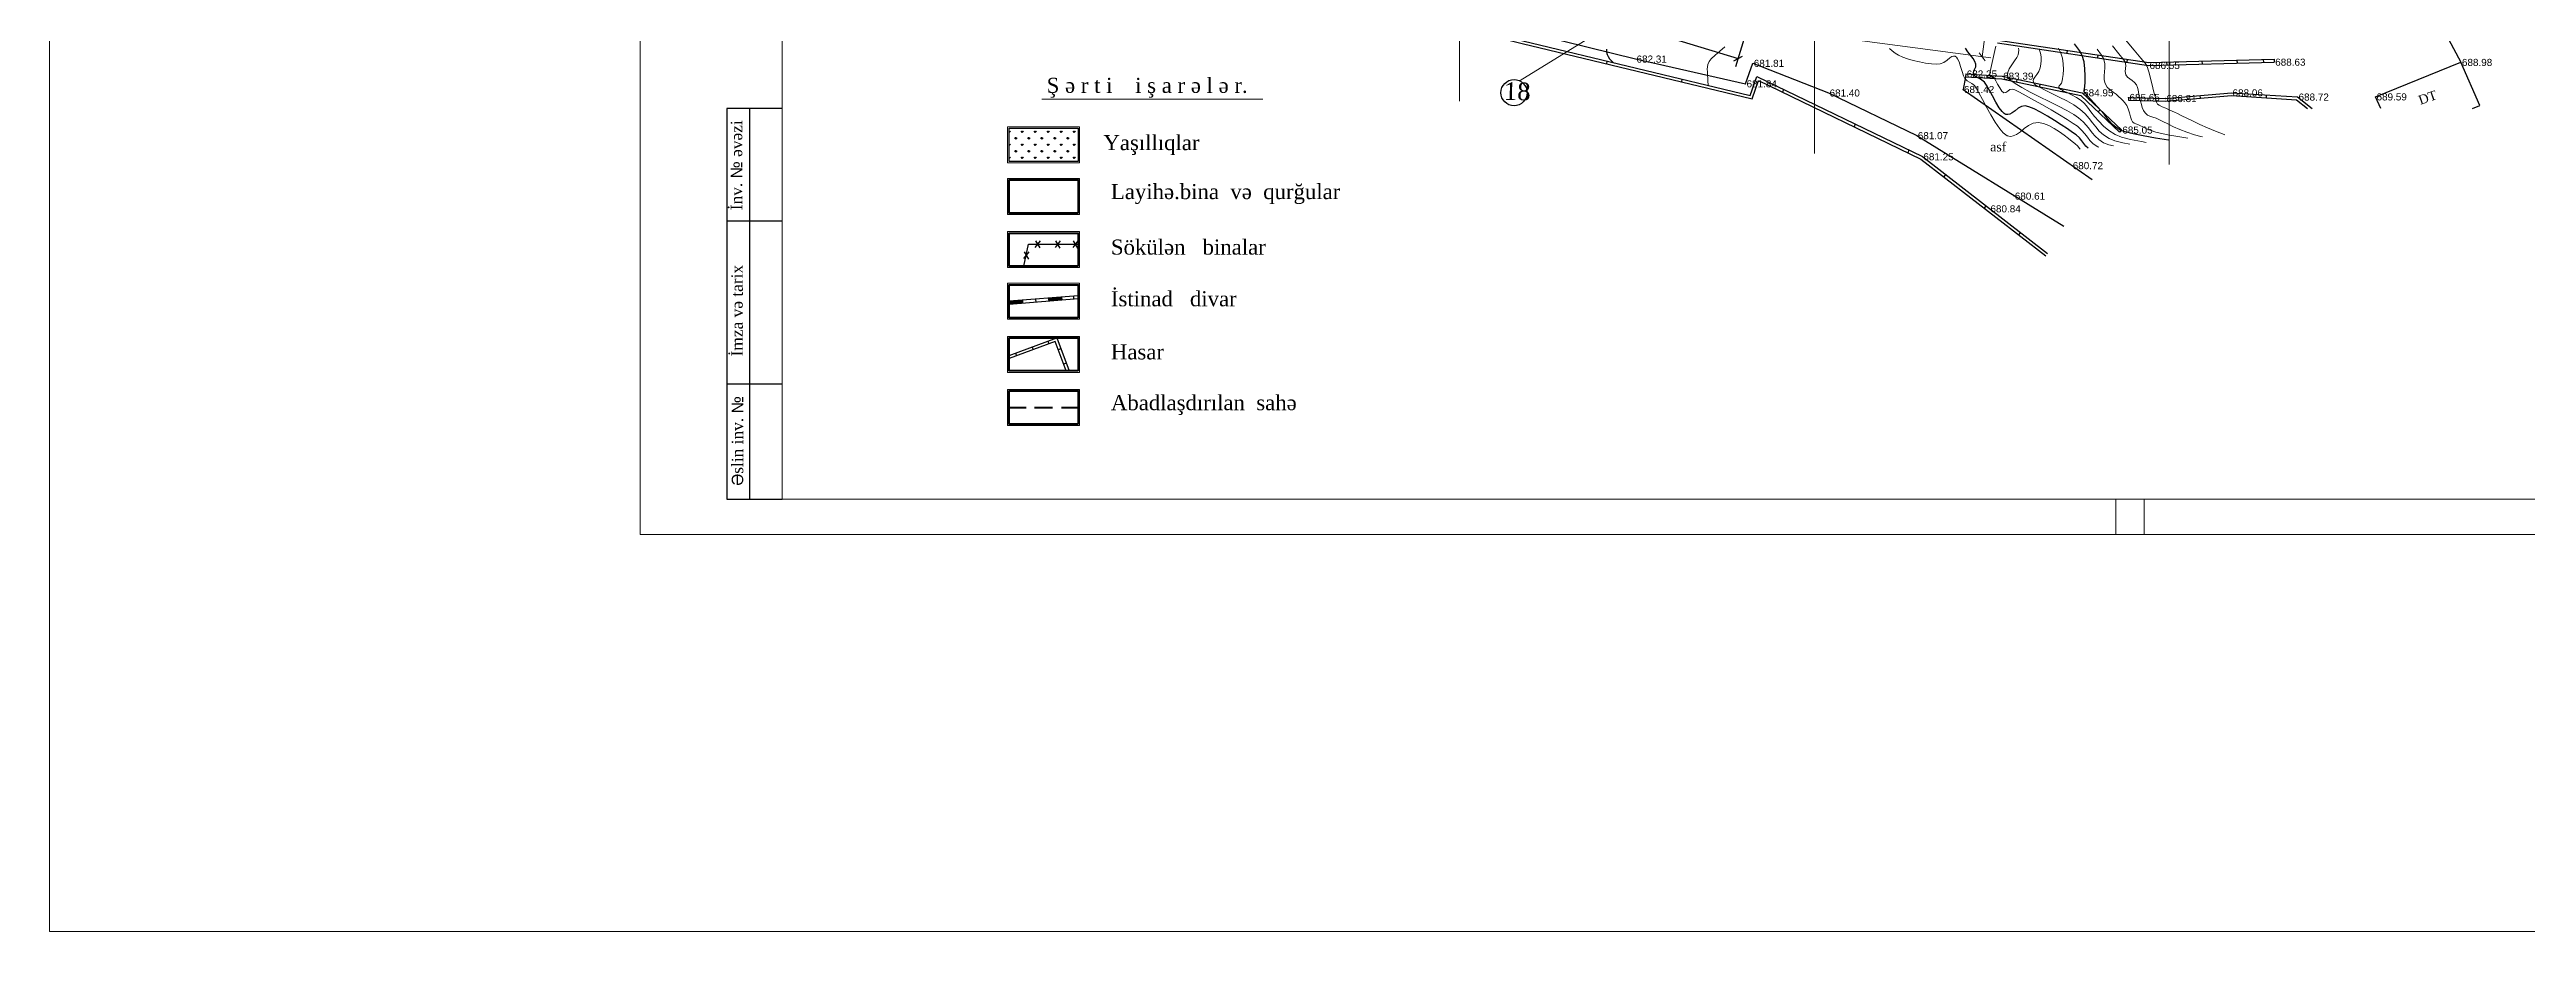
# Model space of a CAD drawing. Header units: feet. Extents: x 3381 to 683784, y 675186 to 4376258.
# Drawn here: x 681934.6 to 682283.7, y 4375506.7 to 4375631.2 of the extents above; entities that cross this region are included whole.
import ezdxf

# ---------------------------------------------------------------- set-up
doc = ezdxf.new("R2010")
doc.units = ezdxf.units.FT
doc.header["$MEASUREMENT"] = 0
doc.header["$PDMODE"] = 34
doc.header["$PDSIZE"] = 0.01
doc.linetypes.add('ACAD_ISO02W100', pattern=[15, 12, -3])
doc.linetypes.add('DUZ', pattern=[0])
doc.layers.get('0').update_dxf_attribs({"linetype": 'CONTINUOUS'})
doc.layers.get('Defpoints').update_dxf_attribs({"linetype": 'CONTINUOUS'})
for name, color, linetype in [('0_Point_Height', 2, 'CONTINUOUS'), ('0_Point_Point', 7, 'CONTINUOUS'), ('Layer8', 7, 'CONTINUOUS'), ('Yazilar', 7, 'CONTINUOUS')]:
    doc.layers.add(name, color=color, linetype=linetype)
for name, color, linetype, lineweight in [('ANA HORIZONTAL', 24, 'CONTINUOUS', 30), ('HORIZANTAL', 24, 'CONTINUOUS', 13), ('km setka', 170, 'CONTINUOUS', 15), ('rabit xt', 7, 'CONTINUOUS', 13), ('yol 6m', 250, 'CONTINUOUS', 30), ('Элемент модели - Зона_Ном_пера__1', 7, 'CONTINUOUS', 13)]:
    doc.layers.add(name, color=color, linetype=linetype, lineweight=lineweight)
doc.styles.get("Standard").update_dxf_attribs({"font": 'arial.ttf', "height": 2})
doc.styles.add('style5', font='ariall.ttf', dxfattribs={"height": 400})
doc.styles.add('СГЕНЕРИР_СТИЛЬ_12', font='timlatb.ttf')
doc.dimstyles.new('ISO-25', dxfattribs={"dimtxt": 2, "dimasz": 1, "dimexe": 1.25, "dimexo": 0.625, "dimtad": 1, "dimtxsty": 'Standard', "dimblk": 'OBLIQUE', "dimcen": 2.5, "dimadec": 0, "dimazin": 0, "dimtfac": 1, "dimtmove": 0, "dimatfit": 3, "dimldrblk": 'OBLIQUE', "dimfxl": 1, "dimarcsym": 0})

# ---------------------------------------------------------------- blocks, each defined once
blk = doc.blocks.new('_Oblique')
at = {"color": 0, "linetype": 'ByBlock', "lineweight": -2}
blk.add_line((-0.5, -0.5), (0.5, 0.5), dxfattribs=at)
blk = doc.blocks.new('*D64')
at = {"color": 0, "lineweight": -2, "transparency": 16777216}
for p, q in [((682081.76, 4375661.66), (682080.25, 4375656.7)), ((682080.61, 4375657.89), (682172.61, 4375629.89)), ((682173.76, 4375633.66), (682172.25, 4375628.7))]:
    blk.add_line(p, q, dxfattribs=at)
at = {"layer": 'Defpoints', "color": 0, "lineweight": 18, "transparency": 16777216}
for p in [(682081.94, 4375662.26), (682173.94, 4375634.26), (682172.61, 4375629.89)]:
    blk.add_point(p, dxfattribs=at)
at = {"color": 0, "lineweight": -2, "transparency": 16777216}
for p, rotation in [((682080.61, 4375657.89), 163.072486935853), ((682172.61, 4375629.89), 343.072486935853)]:
    blk.add_blockref('_Oblique', p, dxfattribs=dict(at, rotation=rotation))
at = {"color": 0, "lineweight": 18, "transparency": 16777216, "insert": (682127.15, 4375645.64), "char_height": 2, "attachment_point": 5, "rotation": 343.0725}
blk.add_mtext('96,17', dxfattribs=at)

msp = doc.modelspace()

# ---------------------------------------------------------------- hatches: boundary and pattern name
at = {"linetype": 'DUZ', "lineweight": 25}
h = msp.add_hatch(dxfattribs=at)
h.set_pattern_fill('GRASS', color=3, scale=0.05103)
h.set_pattern_definition([(90, (466318.9887, 2091354.2488), (-0.9165249396, 0.9165249396), [0.243030375, -1.5900195042]), (45, (466318.9887, 2091354.2488), (-0.9165249397, 0.9165249397), [0.243030375, -1.053131625]), (135, (466318.9887, 2091354.2488), (-0.9165249397, -0.9165249397), [0.243030375, -1.053131625])])
h.paths.add_polyline_path([(682079.578, 4375615.371), (682069.844, 4375615.371), (682069.844, 4375620.045), (682079.578, 4375620.045)])
at = {"lineweight": 30}
h = msp.add_hatch(dxfattribs=at)
h.set_pattern_fill('ANSI31', color=256, scale=0.3, angle=11.61497)
h.set_pattern_definition([(56.6149664631, (892031.20692, -48835.59456), (-0.0313121860533, 0.02063484927407), [])])
edge = h.paths.add_edge_path()
edge.add_line((682069.903, 4375595.645), (682071.706, 4375595.786))
edge.add_line((682071.706, 4375595.786), (682071.737, 4375595.397))
edge.add_line((682071.737, 4375595.397), (682069.938, 4375595.256))
edge.add_line((682069.938, 4375595.256), (682069.903, 4375595.634))
h = msp.add_hatch(dxfattribs=at)
h.set_pattern_fill('ANSI31', color=256, scale=0.3, angle=11.61497)
h.set_pattern_definition([(56.6149664631, (892036.73313, -48835.14898), (-0.0313121860533, 0.02063484927407), [])])
edge = h.paths.add_edge_path()
edge.add_line((682075.429, 4375596.091), (682077.232, 4375596.232))
edge.add_line((682077.232, 4375596.232), (682077.263, 4375595.842))
edge.add_line((682077.263, 4375595.842), (682075.464, 4375595.702))
edge.add_line((682075.464, 4375595.702), (682075.43, 4375596.08))

# ---------------------------------------------------------------- linework, layer by layer
at = {"color": 7, "lineweight": 18}
for p, q in [((682212.056, 4375668.587), (682207.016, 4375630.136)), ((682174.444, 4375634.422), (682208.255, 4375629.973))]:
    msp.add_line(p, q, dxfattribs=at)
at = {"linetype": 'Continuous'}
for p, q in [((682267.089, 4375643.188, 689.392), (682274.505, 4375629.345, 688.984)), ((682209.198, 4375632.094, 683.035), (682230.467, 4375628.913, 686.546)), ((682209.257, 4375632.49, 683.035), (682230.492, 4375629.314, 686.54)), ((682154.123, 4375629.518), (682154.043, 4375629.126)), ((682218.977, 4375631.036), (682218.962, 4375630.634)), ((682223.303, 4375630.389), (682223.272, 4375629.989)), ((682227.466, 4375629.766), (682227.42, 4375629.369)), ((682230.467, 4375628.913, 686.546), (682248.181, 4375629.377, 688.633)), ((682230.492, 4375629.314, 686.55), (682248.171, 4375629.777, 688.633)), ((682233.009, 4375629.38), (682233.035, 4375628.98)), ((682237.987, 4375629.51), (682238.017, 4375629.111)), ((682242.912, 4375629.639), (682242.948, 4375629.24)), ((682246.641, 4375629.737), (682246.668, 4375629.338)), ((682248.171, 4375629.777, 688.633), (682248.181, 4375629.377, 688.633)), ((682262.466, 4375624.481, 689.594), (682274.505, 4375629.345, 688.984)), ((682277.176, 4375623.251, 686.994), (682274.505, 4375629.345, 688.984)), ((682164.694, 4375626.979), (682164.614, 4375626.587)), ((682179.006, 4375625.52), (682178.858, 4375625.147)), ((682204.706, 4375627.713, 682.253), (682204.682, 4375627.314, 682.253)), ((682204.682, 4375627.314, 682.253), (682209.776, 4375627.012, 683.381)), ((682204.706, 4375627.713, 682.253), (682209.829, 4375627.409, 683.387)), ((682207.688, 4375627.536), (682207.663, 4375627.137)), ((682209.776, 4375627.012, 683.391), (682220.918, 4375624.685, 684.937)), ((682209.829, 4375627.409, 683.387), (682221.111, 4375625.053, 684.952)), ((682211.918, 4375626.973), (682211.854, 4375626.578)), ((682215.163, 4375626.295), (682215.092, 4375625.901)), ((682218.396, 4375625.62), (682218.322, 4375625.227)), ((682221.111, 4375625.053, 684.952), (682226.635, 4375619.803, 685.052)), ((682232.835, 4375624.249, 686.811), (682242.17, 4375625.05, 688.063)), ((682242.17, 4375625.05, 688.063), (682251.474, 4375624.458, 688.715)), ((682247.04, 4375624.74), (682247.034, 4375624.34)), ((682220.918, 4375624.685, 684.953), (682226.36, 4375619.513, 685.052)), ((682223.663, 4375622.627), (682223.379, 4375622.345)), ((682227.644, 4375624.401, 685.649), (682227.632, 4375624.001, 685.649)), ((682227.632, 4375624.001, 685.649), (682232.869, 4375623.851, 686.811)), ((682227.644, 4375624.401, 685.649), (682232.835, 4375624.249, 686.811)), ((682230.386, 4375624.321), (682230.383, 4375623.922)), ((682232.869, 4375623.851, 686.811), (682242.174, 4375624.649, 688.059)), ((682237.713, 4375624.668), (682237.755, 4375624.27)), ((682242.174, 4375624.649, 688.065), (682251.323, 4375624.067, 688.706)), ((682251.323, 4375624.067, 688.708), (682252.866, 4375622.836, 688.605)), ((682251.474, 4375624.458, 688.715), (682253.507, 4375622.836, 688.579)), ((682263.187, 4375622.836, 689.057), (682262.466, 4375624.481, 689.594)), ((682276.148, 4375622.836, 687.046), (682277.176, 4375623.251, 686.994)), ((682189.099, 4375620.633), (682188.952, 4375620.26)), ((682226.635, 4375619.803, 685.052), (682226.36, 4375619.513, 685.052)), ((682196.684, 4375616.96), (682196.528, 4375616.591)), ((682201.841, 4375613.516), (682201.626, 4375613.177)), ((682207.527, 4375609.108, 296.602), (682207.309, 4375608.771, 296.602)), ((682212.382, 4375605.345, 680.72), (682212.172, 4375605.002, 680.72))]:
    msp.add_line(p, q, dxfattribs=at)
at = {"color": 30, "linetype": 'Continuous'}
for p, q in [((682204.682, 4375627.314, 682.253), (682204.312, 4375625.524, 681.419)), ((682204.312, 4375625.524, 681.419), (682222.529, 4375612.814))]:
    msp.add_line(p, q, dxfattribs=at)
at = {"color": 7, "lineweight": 25, "ltscale": 15}
msp.add_line((682033.321, 4375567.73, 716.5), (682033.321, 4375622.81, 716.5), dxfattribs=at)
at = {"color": 7, "linetype": 'DUZ', "lineweight": 25}
for p, q in [((682030.126, 4375606.973, 716.5), (682037.902, 4375606.973, 716.5)), ((682030.081, 4375584.007, 716.5), (682037.857, 4375584.007, 716.5))]:
    msp.add_line(p, q, dxfattribs=at)
at = {"color": 1, "lineweight": 30}
for p, q in [((682074.229, 4375604.181), (682073.493, 4375603.234)), ((682073.564, 4375604.171), (682074.189, 4375603.173)), ((682077.061, 4375604.15), (682076.325, 4375603.203)), ((682076.396, 4375604.14), (682077.021, 4375603.142)), ((682079.555, 4375604.15), (682078.818, 4375603.203)), ((682078.889, 4375604.14), (682079.515, 4375603.142)), ((682072.62, 4375602.608), (682071.884, 4375601.66)), ((682071.955, 4375602.597), (682072.58, 4375601.6))]:
    msp.add_line(p, q, dxfattribs=at)
at = {"color": 7, "lineweight": 20}
for p, q in [((682069.844, 4375595.638), (682079.578, 4375596.422)), ((682069.876, 4375595.239), (682079.61, 4375596.024))]:
    msp.add_line(p, q, dxfattribs=at)
at = {"color": 6, "linetype": 'ACAD_ISO02W100', "lineweight": 40}
for p, q in [((682069.844, 4375580.652), (682072.238, 4375580.652)), ((682073.447, 4375580.652), (682075.991, 4375580.652)), ((682077.256, 4375580.652), (682079.578, 4375580.652))]:
    msp.add_line(p, q, dxfattribs=at)
at = {"color": 2, "lineweight": 9}
for p, q in [((682225.857, 4375567.73, 716.5), (682225.857, 4375562.73, 716.5)), ((682229.857, 4375567.73, 716.5), (682229.857, 4375562.73, 716.5))]:
    msp.add_line(p, q, dxfattribs=at)
at = {"color": 7, "lineweight": 18}
msp.add_lwpolyline([(681934.592, 4375975.943), (682458.87, 4375975.943), (682458.87, 4375506.737), (681934.592, 4375506.737)], close=True, dxfattribs=at)
at = {"color": 30, "linetype": 'Continuous', "elevation": 684.227}
msp.add_lwpolyline([(682040.376, 4375658.918), (682064.332, 4375653.337), (682086.462, 4375647.581), (682105.401, 4375643.007), (682117.199, 4375640.009), (682158.157, 4375629.816), (682173.669, 4375626.323), (682174.685, 4375629.214), (682185.367, 4375625.032), (682197.802, 4375619.012), (682218.516, 4375606.209)], dxfattribs=at)
at = {"linetype": 'Continuous', "elevation": 684.355}
for points in [[(682064.006, 4375651.33), (682087.279, 4375645.683), (682142.17, 4375631.977), (682174.595, 4375624.19), (682175.463, 4375626.792), (682198.377, 4375615.695), (682215.992, 4375602.041)], [(682064.07, 4375651.726), (682087.375, 4375646.071), (682142.265, 4375632.365), (682174.332, 4375624.665), (682175.228, 4375627.35), (682198.589, 4375616.037), (682216.237, 4375602.357)]]:
    msp.add_lwpolyline(points, dxfattribs=at)
at = {"color": 7, "lineweight": 20}
msp.add_lwpolyline([(682158.115, 4375638.866), (682152.593, 4375634.14), (682154.497, 4375634.553), (682141.909, 4375626.789)], dxfattribs=at)
at = {"color": 7, "linetype": 'DUZ', "lineweight": 25, "elevation": 716.5}
msp.add_lwpolyline([(682037.857, 4375622.81), (682030.081, 4375622.81), (682030.081, 4375567.73), (682037.857, 4375567.73)], dxfattribs=at)
at = {"color": 7, "lineweight": 30}
for points in [[(682071.925, 4375600.589), (682072.568, 4375603.675), (682079.578, 4375603.675)], [(682079.578, 4375596.422), (682069.844, 4375595.638)], [(682069.844, 4375595.236), (682079.578, 4375596.021)], [(682069.9, 4375595.642), (682069.936, 4375595.244)], [(682071.721, 4375595.789), (682071.757, 4375595.39)], [(682073.568, 4375595.912), (682073.6, 4375595.513)], [(682075.426, 4375596.088), (682075.463, 4375595.689)], [(682077.247, 4375596.234), (682077.283, 4375595.836)], [(682078.913, 4375596.367), (682078.945, 4375595.968)], [(682069.844, 4375587.969), (682076.578, 4375590.482)], [(682077.895, 4375585.808), (682076.343, 4375589.967), (682069.844, 4375587.542)], [(682075.304, 4375590.005), (682075.454, 4375589.634)], [(682077.722, 4375590.482), (682076.578, 4375590.482), (682078.322, 4375585.808)], [(682070.744, 4375588.303), (682070.894, 4375587.932)], [(682073.089, 4375589.178), (682073.239, 4375588.807)], [(682077.153, 4375588.95), (682076.778, 4375588.81)], [(682077.915, 4375586.9), (682077.544, 4375586.75)]]:
    msp.add_lwpolyline(points, dxfattribs=at)
at = {"color": 7, "linetype": 'DUZ', "lineweight": 25}
msp.add_circle((682141.024, 4375625.062, 9660.188), 1.846, dxfattribs=at)
at = {"layer": '0_Point_Point'}
for p in [(682158.157, 4375629.816, 682.313), (682174.685, 4375629.214, 681.814), (682230.467, 4375628.913, 686.546), (682248.181, 4375629.377, 688.633), (682274.505, 4375629.345, 688.984), (682173.669, 4375626.323, 681.835), (682185.367, 4375625.032, 681.397), (682204.312, 4375625.524, 681.419), (682204.706, 4375627.713, 682.253), (682209.829, 4375627.409, 683.387), (682221.111, 4375625.053, 684.952), (682242.17, 4375625.05, 688.063), (682227.644, 4375624.401, 685.649), (682232.835, 4375624.249, 686.811), (682251.474, 4375624.458, 688.715), (682262.466, 4375624.481, 689.594), (682197.802, 4375619.012, 681.068), (682226.635, 4375619.803, 685.052), (682198.589, 4375616.037, 681.253), (682219.642, 4375614.786, 680.72), (682208.044, 4375608.69, 680.841), (682211.479, 4375610.487, 680.611)]:
    msp.add_point(p, dxfattribs=at)
at = {"layer": 'ANA HORIZONTAL', "color": 32, "lineweight": 30, "elevation": 685}
msp.add_lwpolyline([(682233.282, 4375618.352), (682231.451, 4375618.666), (682229.731, 4375618.976), (682228.276, 4375619.264), (682227.183, 4375619.523), (682226.551, 4375619.743), (682225.902, 4375620.151), (682225.396, 4375620.582), (682224.981, 4375621.035), (682224.606, 4375621.511), (682224.217, 4375622.01), (682223.763, 4375622.533), (682223.253, 4375623.084), (682222.755, 4375623.639), (682222.302, 4375624.152), (682221.93, 4375624.581), (682221.671, 4375624.881), (682221.561, 4375625.008), (682221.469, 4375625.085), (682221.393, 4375625.169), (682221.41, 4375625.368), (682221.462, 4375625.863), (682221.518, 4375626.584), (682221.543, 4375627.461), (682221.504, 4375628.422), (682221.368, 4375629.396), (682221.102, 4375630.314), (682220.719, 4375631.008), (682220.047, 4375631.95)], dxfattribs=at)
at = {"layer": 'ANA HORIZONTAL', "color": 16, "lineweight": 30, "elevation": 682.5}
for points in [[(682154.053, 4375631.208), (682154.078, 4375630.842), (682154.125, 4375630.588), (682154.157, 4375630.458), (682154.189, 4375630.358), (682154.284, 4375630.153), (682154.495, 4375629.836), (682154.885, 4375629.397), (682154.98, 4375629.312)], [(682221.959, 4375617.229), (682221.648, 4375617.529), (682221.358, 4375617.897), (682221.075, 4375618.283), (682220.731, 4375618.686), (682220.26, 4375619.105), (682219.759, 4375619.468), (682219.042, 4375619.96), (682218.169, 4375620.535), (682217.202, 4375621.148), (682216.201, 4375621.754), (682215.229, 4375622.309), (682214.346, 4375622.766), (682213.614, 4375623.082), (682213.093, 4375623.211), (682212.547, 4375623.123), (682212.074, 4375622.862), (682211.646, 4375622.523), (682211.235, 4375622.202), (682210.901, 4375622.024), (682210.638, 4375621.968), (682210.452, 4375621.98), (682210.356, 4375622.002), (682210.272, 4375622.035), (682210.096, 4375622.146), (682209.818, 4375622.416), (682209.432, 4375622.928), (682208.94, 4375623.731), (682208.46, 4375624.609), (682208.017, 4375625.449), (682207.637, 4375626.137), (682207.342, 4375626.56), (682206.986, 4375626.849), (682206.62, 4375627.048), (682206.281, 4375627.212), (682206.052, 4375627.353), (682205.917, 4375627.483), (682205.849, 4375627.588), (682205.822, 4375627.647), (682205.798, 4375627.723), (682205.782, 4375627.868), (682205.821, 4375628.074), (682205.942, 4375628.341), (682206.098, 4375628.692), (682206.125, 4375629.097), (682205.988, 4375629.445), (682205.724, 4375629.872), (682205.381, 4375630.347), (682205.004, 4375630.841), (682204.641, 4375631.322)]]:
    msp.add_lwpolyline(points, dxfattribs=at)
at = {"layer": 'HORIZANTAL', "color": 32, "linetype": 'Continuous', "lineweight": 13}
for points, elevation in [([(682241.202, 4375619.139), (682241.114, 4375619.168), (682239.913, 4375619.624), (682238.772, 4375620.098), (682237.708, 4375620.572), (682236.737, 4375621.028), (682235.875, 4375621.449), (682235.139, 4375621.817), (682234.543, 4375622.116), (682234.106, 4375622.327), (682233.476, 4375622.605), (682232.884, 4375622.859), (682232.371, 4375623.087), (682231.976, 4375623.289), (682231.739, 4375623.463), (682231.581, 4375623.714), (682231.519, 4375623.97), (682231.446, 4375624.29), (682231.349, 4375624.649), (682231.177, 4375625.318), (682230.962, 4375626.164), (682230.737, 4375627.056), (682230.534, 4375627.862), (682230.385, 4375628.448), (682230.322, 4375628.682), (682230.257, 4375628.744), (682230.197, 4375628.802), (682230.192, 4375628.878), (682230.188, 4375628.955), (682229.972, 4375629.216), (682229.367, 4375629.94), (682228.433, 4375631.056), (682227.23, 4375632.494)], 686.5), ([(682223.463, 4375617.378), (682223.323, 4375617.427), (682222.676, 4375617.851), (682222.211, 4375618.299), (682221.84, 4375618.771), (682221.477, 4375619.265), (682221.037, 4375619.781), (682220.433, 4375620.318), (682219.843, 4375620.73), (682218.98, 4375621.282), (682217.918, 4375621.931), (682216.734, 4375622.633), (682215.501, 4375623.347), (682214.296, 4375624.029), (682213.194, 4375624.636), (682212.269, 4375625.125), (682211.597, 4375625.453), (682211.253, 4375625.578), (682210.908, 4375625.489), (682210.622, 4375625.277), (682210.352, 4375625.084), (682210.059, 4375625.05), (682209.783, 4375625.28), (682209.484, 4375625.73), (682209.191, 4375626.264), (682208.935, 4375626.745), (682208.744, 4375627.039), (682208.487, 4375627.213), (682208.247, 4375627.321), (682208.081, 4375627.513), (682208.099, 4375627.836), (682208.22, 4375628.475), (682208.406, 4375629.302), (682208.616, 4375630.187), (682208.811, 4375631.001), (682208.951, 4375631.615)], 683), ([(682225.522, 4375617.582), (682224.878, 4375617.727), (682224.13, 4375618.006), (682223.438, 4375618.447), (682222.92, 4375618.911), (682222.508, 4375619.395), (682222.137, 4375619.9), (682221.741, 4375620.425), (682221.253, 4375620.968), (682220.607, 4375621.531), (682219.914, 4375621.985), (682218.935, 4375622.532), (682217.752, 4375623.147), (682216.447, 4375623.804), (682215.102, 4375624.479), (682213.799, 4375625.147), (682212.619, 4375625.781), (682211.646, 4375626.358), (682211.07, 4375626.762), (682210.784, 4375627.022), (682210.673, 4375627.172), (682210.644, 4375627.239), (682210.616, 4375627.349), (682210.597, 4375627.575), (682210.651, 4375627.929), (682210.841, 4375628.414), (682211.197, 4375629.013), (682211.591, 4375629.568), (682211.921, 4375630.039), (682212.088, 4375630.386), (682212.148, 4375630.747), (682212.165, 4375631.045), (682212.125, 4375631.336)], 683.5), ([(682227.821, 4375617.81), (682226.829, 4375617.999), (682225.724, 4375618.278), (682224.937, 4375618.585), (682224.121, 4375619.106), (682223.51, 4375619.652), (682223.024, 4375620.224), (682222.586, 4375620.82), (682222.118, 4375621.439), (682221.542, 4375622.08), (682220.781, 4375622.744), (682219.919, 4375623.327), (682218.925, 4375623.892), (682217.87, 4375624.432), (682216.829, 4375624.939), (682215.873, 4375625.405), (682215.076, 4375625.824), (682214.601, 4375626.119), (682214.365, 4375626.315), (682214.273, 4375626.432), (682214.248, 4375626.486), (682214.227, 4375626.57), (682214.216, 4375626.729), (682214.267, 4375626.954), (682214.431, 4375627.242), (682214.718, 4375627.612), (682215.005, 4375628.034), (682215.195, 4375628.55), (682215.289, 4375629.096), (682215.34, 4375629.603), (682215.328, 4375630.104), (682215.236, 4375630.632), (682215.044, 4375631.22)], 684), ([(682230.151, 4375618.042), (682229.476, 4375618.156), (682227.927, 4375618.469), (682226.652, 4375618.805), (682225.744, 4375619.164), (682224.861, 4375619.723), (682224.101, 4375620.354), (682223.443, 4375621.028), (682222.866, 4375621.714), (682222.35, 4375622.38), (682221.873, 4375622.997), (682221.415, 4375623.532), (682220.954, 4375623.957), (682220.298, 4375624.397), (682219.619, 4375624.767), (682218.975, 4375625.077), (682218.427, 4375625.336), (682218.097, 4375625.511), (682217.932, 4375625.628), (682217.869, 4375625.7), (682217.853, 4375625.734), (682217.841, 4375625.783), (682217.84, 4375625.876), (682217.886, 4375626.007), (682218.005, 4375626.179), (682218.18, 4375626.415), (682218.302, 4375626.713), (682218.359, 4375627.062), (682218.421, 4375627.614), (682218.456, 4375628.315), (682218.431, 4375629.11), (682218.314, 4375629.946), (682218.073, 4375630.767), (682217.751, 4375631.349)], 684.5), ([(682236.024, 4375618.625), (682234.593, 4375618.876), (682233.162, 4375619.133), (682232.094, 4375619.338), (682231.5, 4375619.476), (682230.816, 4375619.719), (682230.189, 4375619.983), (682229.65, 4375620.236), (682229.226, 4375620.447), (682228.946, 4375620.584), (682228.66, 4375620.687), (682228.43, 4375620.767), (682228.214, 4375620.936), (682228.08, 4375621.21), (682227.939, 4375621.673), (682227.782, 4375622.23), (682227.603, 4375622.788), (682227.392, 4375623.254), (682227.127, 4375623.65), (682226.875, 4375623.933), (682226.596, 4375624.198), (682226.247, 4375624.541), (682225.888, 4375624.847), (682225.475, 4375625.139), (682225.049, 4375625.46), (682224.653, 4375625.859), (682224.328, 4375626.38), (682224.191, 4375626.89), (682224.192, 4375627.422), (682224.259, 4375627.982), (682224.32, 4375628.573), (682224.301, 4375629.198), (682224.131, 4375629.861), (682223.832, 4375630.358), (682223.223, 4375631.177)], 685.5), ([(682238.053, 4375618.826), (682237.855, 4375618.868), (682236.931, 4375619.112), (682235.886, 4375619.471), (682234.896, 4375619.863), (682233.98, 4375620.262), (682233.164, 4375620.646), (682232.467, 4375620.989), (682231.914, 4375621.267), (682231.526, 4375621.455), (682231.058, 4375621.631), (682230.668, 4375621.749), (682230.32, 4375621.906), (682229.977, 4375622.199), (682229.739, 4375622.549), (682229.573, 4375622.957), (682229.45, 4375623.405), (682229.339, 4375623.877), (682229.212, 4375624.355), (682229.11, 4375624.782), (682229.061, 4375625.137), (682229.016, 4375625.46), (682228.928, 4375625.79), (682228.749, 4375626.167), (682228.47, 4375626.514), (682228.142, 4375626.769), (682227.805, 4375626.993), (682227.499, 4375627.247), (682227.262, 4375627.591), (682227.153, 4375628.063), (682227.199, 4375628.488), (682227.25, 4375628.919), (682227.16, 4375629.408), (682226.902, 4375629.785), (682226.288, 4375630.565), (682225.377, 4375631.68)], 686)]:
    msp.add_lwpolyline(points, dxfattribs=dict(at, elevation=elevation))
at = {"layer": 'HORIZANTAL', "color": 16, "linetype": 'Continuous', "lineweight": 20, "elevation": 682}
for points in [[(682170.721, 4375631.514), (682170.023, 4375630.935), (682169.36, 4375630.351), (682168.828, 4375629.829), (682168.524, 4375629.439), (682168.358, 4375629.05), (682168.281, 4375628.704), (682168.266, 4375628.362), (682168.286, 4375627.983), (682168.315, 4375627.529), (682168.331, 4375627.055), (682168.353, 4375626.625), (682168.412, 4375626.211), (682168.452, 4375626.077)], [(682220.811, 4375617.115), (682220.756, 4375617.188), (682220.481, 4375617.532), (682220.086, 4375617.892), (682219.711, 4375618.191), (682219.203, 4375618.598), (682218.591, 4375619.07), (682217.903, 4375619.562), (682217.165, 4375620.029), (682216.406, 4375620.429), (682215.652, 4375620.715), (682214.932, 4375620.845), (682214.192, 4375620.747), (682213.541, 4375620.434), (682212.951, 4375620.001), (682212.394, 4375619.541), (682211.844, 4375619.151), (682211.39, 4375618.951), (682211.032, 4375618.9), (682210.783, 4375618.923), (682210.653, 4375618.954), (682210.55, 4375618.992), (682210.334, 4375619.116), (682209.99, 4375619.411), (682209.503, 4375619.973), (682208.867, 4375620.884), (682208.228, 4375621.938), (682207.612, 4375623.041), (682207.048, 4375624.1), (682206.564, 4375625.022), (682206.185, 4375625.713), (682205.941, 4375626.081), (682205.58, 4375626.375), (682205.243, 4375626.554), (682204.917, 4375626.738), (682204.587, 4375627.049), (682204.374, 4375627.458), (682204.176, 4375628.058), (682203.976, 4375628.74), (682203.757, 4375629.396), (682203.557, 4375629.83), (682203.387, 4375630.064), (682203.262, 4375630.165), (682203.196, 4375630.196), (682203.116, 4375630.218), (682202.961, 4375630.225), (682202.739, 4375630.158), (682202.448, 4375629.962), (682202.066, 4375629.63), (682201.629, 4375629.31), (682201.099, 4375629.119), (682200.57, 4375629.094), (682199.863, 4375629.138), (682199.039, 4375629.243), (682198.16, 4375629.398), (682197.288, 4375629.594), (682196.484, 4375629.822), (682195.809, 4375630.073), (682195.203, 4375630.366), (682194.727, 4375630.654), (682194.326, 4375630.959), (682193.946, 4375631.3)]]:
    msp.add_lwpolyline(points, dxfattribs=at)
at = {"layer": 'km setka', "flags": 128}
for points in [[(682133.362, 4375840.33), (682133.362, 4375623.883)], [(682183.362, 4375840.33), (682183.362, 4375616.478)], [(682233.362, 4375754.771), (682233.362, 4375614.936)]]:
    msp.add_lwpolyline(points, dxfattribs=at)
at = {"layer": 'rabit xt', "color": 7, "lineweight": 20, "ltscale": 0.3, "elevation": 716.5}
msp.add_lwpolyline([(682017.857, 4375859.73), (682017.857, 4375562.73), (682437.857, 4375562.73)], dxfattribs=at)
msp.add_lwpolyline([(682037.857, 4375854.73), (682432.857, 4375854.73), (682432.857, 4375567.73), (682037.857, 4375567.73)], close=True, dxfattribs=at)
at = {"layer": 'yol 6m', "color": 0, "linetype": 'DUZ', "lineweight": 20}
msp.add_line((682074.462, 4375624.126), (682105.631, 4375624.126), dxfattribs=at)
for points in [[(682079.782, 4375615.167), (682069.64, 4375615.167), (682069.64, 4375620.249), (682079.782, 4375620.249)], [(682079.782, 4375607.878), (682069.64, 4375607.878), (682069.64, 4375612.96), (682079.782, 4375612.96)], [(682079.782, 4375600.385), (682069.64, 4375600.385), (682069.64, 4375605.467), (682079.782, 4375605.467)], [(682079.782, 4375593.096), (682069.64, 4375593.096), (682069.64, 4375598.179), (682079.782, 4375598.179)], [(682079.782, 4375585.603), (682069.64, 4375585.603), (682069.64, 4375590.686), (682079.782, 4375590.686)], [(682079.782, 4375578.111), (682069.64, 4375578.111), (682069.64, 4375583.193), (682079.782, 4375583.193)]]:
    msp.add_lwpolyline(points, close=True, dxfattribs=at)
at = {"layer": 'yol 6m', "color": 0, "linetype": 'DUZ', "lineweight": 30}
msp.add_lwpolyline([(682079.578, 4375615.371), (682069.844, 4375615.371), (682069.844, 4375620.045), (682079.578, 4375620.045)], close=True, dxfattribs=at)
at = {"layer": 'yol 6m', "color": 0, "linetype": 'DUZ', "lineweight": 50}
for points in [[(682079.578, 4375608.082), (682069.844, 4375608.082), (682069.844, 4375612.756), (682079.578, 4375612.756)], [(682079.578, 4375600.589), (682069.844, 4375600.589), (682069.844, 4375605.263), (682079.578, 4375605.263)], [(682079.578, 4375593.3), (682069.844, 4375593.3), (682069.844, 4375597.975), (682079.578, 4375597.975)], [(682079.578, 4375585.808), (682069.844, 4375585.808), (682069.844, 4375590.482), (682079.578, 4375590.482)], [(682079.578, 4375578.315), (682069.844, 4375578.315), (682069.844, 4375582.989), (682079.578, 4375582.989)]]:
    msp.add_lwpolyline(points, close=True, dxfattribs=at)

# ---------------------------------------------------------------- block references
at = {"color": 7, "lineweight": 18, "rotation": 262.5041828560687}
msp.add_blockref('_Oblique', (682207.016, 4375630.136), dxfattribs=at)

# ---------------------------------------------------------------- texts
at = {"lineweight": -2, "ltscale": 6, "char_height": 1.62, "attachment_point": 1, "rotation": 90}
for s, width, insert in [('{\\fTimes New Roman|b0|i0|c238|p18;İnv. }№{\\fTimes New Roman|b0|i0|c238|p18; əvəzi}', 7721.89492, (682030.614, 4375608.478, 716.5)), ('{\\fTimes New Roman|b0|i0|c238|p18;İmza və tarix}', 7009.4938, (682030.698, 4375587.861, 716.5)), ('Ə{\\fTimes New Roman|b0|i0|c238|p18;slin inv.} №', 6883.75223, (682030.75, 4375569.607, 716.5))]:
    msp.add_mtext_dynamic_manual_height_columns(s, width=width, gutter_width=16.2, heights=[0], dxfattribs=dict(at, insert=insert))
at = {"layer": '0_Point_Height', "color": 0}
for s, p in [('682.31', (682158.293, 4375629.302, 682.313)), ('681.81', (682174.821, 4375628.7, 681.814)), ('686.55', (682230.603, 4375628.399, 686.546)), ('688.63', (682248.317, 4375628.863, 688.633)), ('688.98', (682274.641, 4375628.831, 688.984)), ('681.84', (682173.805, 4375625.809, 681.835)), ('681.40', (682185.503, 4375624.518, 681.397)), ('681.42', (682204.448, 4375625.01, 681.419)), ('682.25', (682204.842, 4375627.199, 682.253)), ('683.39', (682209.965, 4375626.895, 683.387)), ('684.95', (682221.247, 4375624.539, 684.952)), ('685.65', (682227.78, 4375623.887, 685.649)), ('686.81', (682232.971, 4375623.735, 686.811)), ('688.06', (682242.306, 4375624.536, 688.063)), ('688.72', (682251.61, 4375623.944, 688.715)), ('689.59', (682262.602, 4375623.967, 689.594)), ('681.07', (682197.938, 4375618.498, 681.068)), ('685.05', (682226.771, 4375619.289, 685.052)), ('681.25', (682198.725, 4375615.523, 681.253)), ('680.72', (682219.778, 4375614.272, 680.72)), ('680.61', (682211.615, 4375609.973, 680.611)), ('680.84', (682208.18, 4375608.176, 680.841))]:
    msp.add_text(s, height=1, dxfattribs=at).set_placement(p)
at = {"layer": 'Layer8', "color": 0, "lineweight": 18, "insert": (682139.562, 4375624.017, 9660.188), "char_height": 2.5, "width": 81.30669, "attachment_point": 7, "rotation": 358.61121, "style": 'style5'}
msp.add_mtext('{\\fTimes New Roman|b0|i0|c238|p18;18}', dxfattribs=at)
at = {"layer": 'Yazilar', "insert": (682268.357, 4375624.573), "char_height": 1.3, "width": 0.10588, "attachment_point": 1, "rotation": 18.83409}
msp.add_mtext('{\\fTimes New Roman|b0|i0|c0|p18;DT}', dxfattribs=at)
at = {"layer": 'Yazilar', "color": 30, "insert": (682208.138, 4375618.084), "char_height": 1.3, "width": 0.10588, "attachment_point": 1, "rotation": 359.75118}
msp.add_mtext('{\\fTimes New Roman|b0|i0|c0|p18;asf}', dxfattribs=at)
at = {"layer": 'Элемент модели - Зона_Ном_пера__1', "linetype": 'Continuous', "insert": (682075.148, 4375625.751), "char_height": 2.12395, "attachment_point": 4, "style": 'СГЕНЕРИР_СТИЛЬ_12'}
msp.add_mtext('{\\fTimes New Roman|b0|i0|c238|p18;Ş ə r t i    i ş a r ə l ə r.}', dxfattribs=at)
at = {"layer": 'Элемент модели - Зона_Ном_пера__1', "linetype": 'Continuous', "char_height": 2.12395, "width": 39.93322, "attachment_point": 4, "style": 'СГЕНЕРИР_СТИЛЬ_12'}
for s, insert in [('{\\fTimes New Roman|b0|i0|c238|p18;Yaşıllıqlar}', (682083.146, 4375617.673)), ('{\\fTimes New Roman|b0|i0|c238|p18;Layihə.bina  və  qurğular}', (682084.204, 4375610.759)), ('{\\fTimes New Roman|b0|i0|c238|p18;Sökülən   binalar}', (682084.204, 4375603.266)), ('{\\fTimes New Roman|b0|i0|c238|p18;İstinad   divar}', (682084.204, 4375595.977)), ('{\\fTimes New Roman|b0|i0|c238|p18;Hasar}', (682084.204, 4375588.484)), ('{\\fTimes New Roman|b0|i0|c238|p18;Abadlaşdırılan  sahə}', (682084.204, 4375580.991))]:
    msp.add_mtext(s, dxfattribs=dict(at, insert=insert))

# ---------------------------------------------------------------- dimensions: what is measured, and where the dimension line sits
at = {"color": 7, "lineweight": 18}
dim = msp.add_aligned_dim(p1=(682081.943, 4375662.258), p2=(682173.943, 4375634.258), distance=-4.564, dimstyle='ISO-25', dxfattribs=at)
dim.commit()
dim.dimension.update_dxf_attribs({"geometry": '*D64', "text_midpoint": (682127.146, 4375645.639)})

doc.saveas('drawing.dxf')
